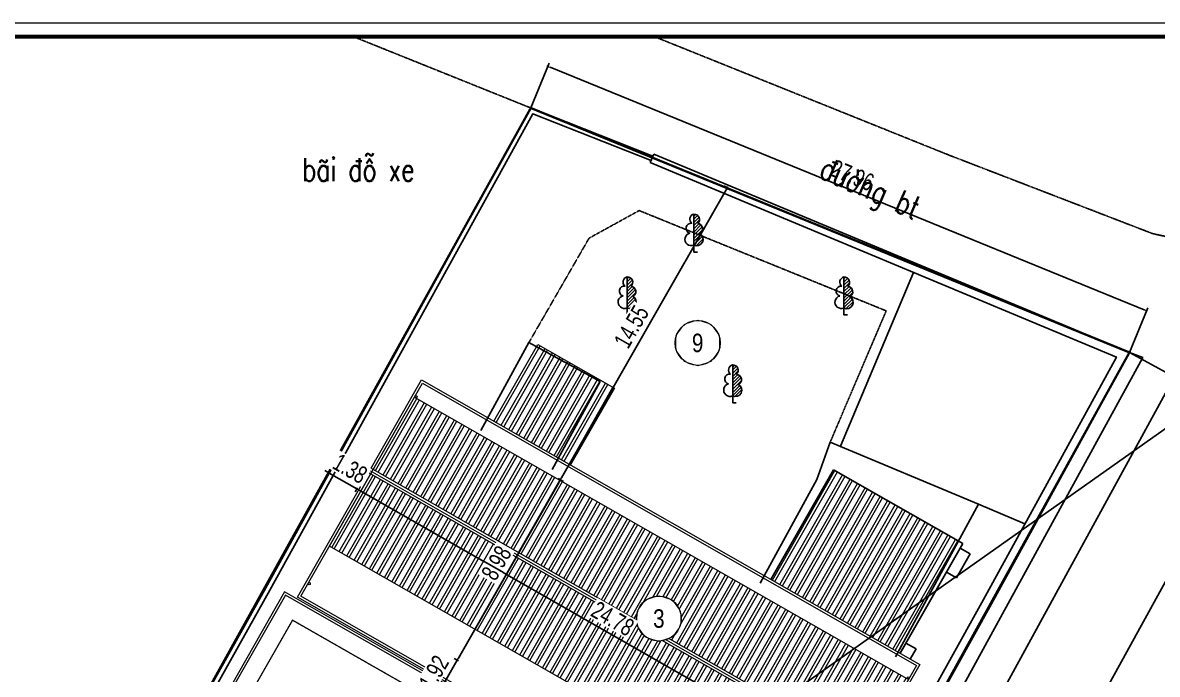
# Model space of a CAD drawing. Header units: millimetres. Extents: x -1055201 to -457681, y -323938 to 182808.
# Drawn here: x -625429 to -576358, y 154634 to 182808 of the extents above; entities that cross this region are included whole.
import ezdxf
from ezdxf.enums import TextEntityAlignment as Align
from ezdxf.xclip import XClip

# ---------------------------------------------------------------- set-up
doc = ezdxf.new("R2010")
doc.units = ezdxf.units.MM
doc.header["$LTSCALE"] = 5
doc.header["$XCLIPFRAME"] = 0
for name, pattern in [('CENTER', [2, 1.25, -0.25, 0.25, -0.25]), ('CENTER2', [28.575, 19.05, -3.175, 3.175, -3.175]), ('DASHED2', [0.375, 0.25, -0.125]), ('HIDDEN', [0.375, 0.25, -0.125])]:
    doc.linetypes.add(name, pattern=pattern)
doc.layers.get('0').update_dxf_attribs({"linetype": 'CENTER2'})
for name, color, linetype in [('BOVIA', 1, 'Continuous'), ('diavat', 9, 'Continuous'), ('KYHIEU', 7, 'Continuous'), ('NHA', 2, 'Continuous'), ('TEXT', 42, 'Continuous'), ('Tuongxay', 11, 'Continuous')]:
    doc.layers.add(name, color=color, linetype=linetype)
for name, color, linetype, lineweight in [('cat1', 30, 'Continuous', 50), ('cat2', 22, 'Continuous', 30), ('Khungten_LCDI', 7, 'Continuous', 25), ('LC Dim', 8, 'Continuous', 18), ('LC Hatch', 252, 'Continuous', 9), ('LC Hatch @ 1', 252, 'Continuous', 9), ('LC ISO', 153, 'Continuous', 13), ('LC Net manh', 9, 'Continuous', 5), ('LC Net thay', 7, 'Continuous', 25), ('LC Text1', 3, 'Continuous', 20), ('manh1', 67, 'Continuous', 13), ('thay1', 63, 'Continuous', 18), ('truc', 76, 'CENTER', 9)]:
    doc.layers.add(name, color=color, linetype=linetype, lineweight=lineweight)
doc.layers.add('KCS_Plotter', color=11, linetype='Continuous', plot=False)
doc.styles.add('General text 2', font='arial.ttf')
doc.styles.add('HOATBIF', font='hoatbif.shx', dxfattribs={"width": 0.75})
doc.styles.add('Khungten', font='VHAVAN.TTF', dxfattribs={"width": 0.9, "height": 5000})
doc.styles.add('simli', font='vnsimli.shx', dxfattribs={"height": 2})
doc.styles.add('Title', font='VHBLACK.TTF')
doc.styles.add('VnArialH', font='VHARIAL.TTF')
doc.linetypes.add('FENCELINE2', pattern='A,0.25,-0.1,[132,ltypeshp.shx,S=0.1,R=0,X=-0.1,Y=0],-0.1,1', length=1.45)
doc.dimstyles.new('Copy of 1-110', dxfattribs={"dimscale": 110, "dimtxt": 2.5, "dimasz": 0.35, "dimexe": 0.5, "dimexo": 0, "dimgap": 0.8, "dimtad": 1, "dimdec": 0, "dimzin": 0, "dimdsep": 46, "dimtxsty": 'HOATBIF', "dimblk1": 'DOT', "dimblk2": 'DOT', "dimsah": 1, "dimcen": -1, "dimdle": 1, "dimclrd": 256, "dimclre": 256, "dimclrt": 4, "dimadec": 3, "dimazin": 2, "dimtfac": 0.333333, "dimtdec": 0, "dimtix": 1, "dimtmove": 2, "dimatfit": 3, "dimldrblk": 'DOT', "dimfxl": 1, "dimtvp": 0.833333, "dimtolj": 1, "dimtzin": 0, "dimarcsym": 0})
pattern_1 = [(90, (0, 0), (-375, 0), []), (90, (125, 125), (-375, 0), [])]

# ---------------------------------------------------------------- blocks, each defined once
blk = doc.blocks.new('C')
at = {"color": 3, "linetype": 'Continuous'}
for p, q in [((0, 1.628), (0.01, 1.638)), ((0, 1.559), (0.071, 1.63)), ((0, 1.42), (0.162, 1.582)), ((0, 1.282), (0.222, 1.504)), ((0, 1.143), (0.244, 1.387)), ((0, 1.004), (0.219, 1.223)), ((0, 0.866), (0.306, 1.172)), ((0, 0.727), (0.363, 1.09)), ((0, 0.589), (0.377, 0.965)), ((0, 0.45), (0.304, 0.754)), ((0, 0.312), (0.365, 0.676)), ((0.096, 0.269), (0.396, 0.569)), ((0.265, 0.784), (0.265, 0.784)), ((0.304, 0.754), (0.304, 0.754)), ((0.338, 0.719), (0.338, 0.719)), ((0.365, 0.676), (0.365, 0.676)), ((0.385, 0.627), (0.385, 0.627)), ((0.392, 0.496), (0.392, 0.496)), ((0.396, 0.569), (0.396, 0.569)), ((0.038, 0.28), (0.038, 0.28)), ((0.096, 0.269), (0.096, 0.269)), ((0.169, 0.273), (0.169, 0.273))]:
    blk.add_line(p, q, dxfattribs=at)
blk.add_lwpolyline([(0, 1.638), (0, 0), (0.158, 0)], dxfattribs=at)
for centre, radius, start, end in [((0.046, 1.419), 0.224, 101.8768, 232.5489), ((0.011, 1.405), 0.233, 312.41, 92.7521), ((-0.123, 1.027), 0.217, 81.1947, 255.8995), ((0.151, 1.004), 0.229, 294.0892, 85.6043), ((-0.115, 0.549), 0.274, 102.8246, 293.3267), ((0.118, 0.547), 0.279, 243.3664, 63.1012)]:
    blk.add_arc(centre, radius, start, end, dxfattribs=at)
blk = doc.blocks.new('Nen ht')
at = {"layer": 'BOVIA', "color": 250, "flags": 128}
for points, elevation in [([(37892, 14124), (38583, 14137), (50244, 35337), (59645, 52500), (59068, 52724)], -192), ([(48244, 8450), (43800, 10662), (43525, 11069), (43430, 11574), (65976, 52541)], -2370)]:
    blk.add_lwpolyline(points, dxfattribs=dict(at, elevation=elevation))
at = {"layer": 'diavat', "color": 250, "linetype": 'DASHED2', "ltscale": 3}
for points, elevation in [([(26595, 71172), (51302, 61241), (60061, 57865), (73560, 54850)], 122), ([(24784, 66667), (33178, 63294)], -2370), ([(46128, 48850), (48547, 54523), (37864, 58858), (35698, 57665), (33093, 53147)], 191)]:
    blk.add_lwpolyline(points, dxfattribs=dict(at, elevation=elevation))
at = {"layer": 'NHA', "color": 250, "flags": 128}
for points, elevation in [([(49722, 56185), (46569, 48665)], 168), ([(33093, 53147), (31017, 49342)], 243), ([(36178, 51464), (33093, 53147)], -2370), ([(36178, 51464), (34102, 47659)], -2370), ([(48948, 39561), (52547, 46159), (46128, 48850), (45542, 47224), (43101, 42750)], 49), ([(52547, 46159), (46128, 48850)], 49), ([(52547, 46159), (54550, 45320)], 49)]:
    blk.add_lwpolyline(points, dxfattribs=dict(at, elevation=elevation))
at = {"layer": 'Tuongxay', "color": 250}
for points, elevation in [([(38453, 61207), (33178, 63294), (21714, 42543), (9412, 20586)], -2370), ([(38379, 61021), (33268, 63043), (21889, 42446), (9588, 20492)], -2370), ([(37410, 14388), (52750, 42041), (58503, 52526), (38338, 60930)], -192), ([(37759, 14194), (53101, 41847), (59068, 52724), (38492, 61299)], -2370), ([(38492, 61299), (38338, 60930)], 1613), ([(52547, 46159), (48948, 39561)], 49)]:
    blk.add_lwpolyline(points, dxfattribs=dict(at, elevation=elevation))
at = {"layer": 'Tuongxay', "color": 250, "xscale": 1000, "yscale": 1000, "zscale": 1300.000000046566}
for p in [(40230, 57065, 285), (37344, 54351, 427), (46721, 54348, 436), (41908, 50546, 399)]:
    blk.add_blockref('C', p, dxfattribs=at)
at = {"layer": 'KYHIEU', "color": 250, "lineweight": 0, "style": 'VnArialH', "width": 0.6}
for tag, p in [('DC-02', (-46804, -9650, -10682)), ('2.478', (-46804, -10928, -10682))]:
    blk.add_attdef(tag, text='', height=756, dxfattribs=at).set_placement(p, align=Align.CENTER)
at = {"layer": 'TEXT', "color": 250, "style": 'simli', "width": 0.75}
blk.add_text('b·i ®ç xe', height=1000, dxfattribs=at).set_placement((25721, 60131, -2370), align=Align.CENTER)
blk.add_text('®\xadêng bt', height=1000, rotation=335.9582, dxfattribs=at).set_placement((47666, 59389, -2370), align=Align.CENTER)
blk = doc.blocks.new('lcdi fix')
at = {"layer": 'Defpoints', "lineweight": 0}
blk.add_lwpolyline([(-1200, -14850), (-1200, 14850), (40800, 14850), (40800, -14850)], close=True, dxfattribs=at)
at = {"layer": 'Khungten_LCDI', "color": 5, "lineweight": 60}
blk.add_lwpolyline([(0, -14650), (0, 14650), (40600, 14650), (40600, -14650)], close=True, dxfattribs=at)
at = {"color": 7, "style": 'Khungten', "width": 0.8}
for tag, p in [('REVISION', (39499, -10746)), ('NGAYHT', (39546, -11609))]:
    blk.add_attdef(tag, text='', height=200, dxfattribs=at).set_placement(p, align=Align.CENTER)
at = {"layer": 'LC Text1', "style": 'Title', "width": 3.882085}
for tag, p, p2 in [('TENBANVE1', (36913, -8886), (40339, -8886)), ('TENBANVE2', (36913, -9562), (40339, -9562))]:
    blk.add_attdef(tag, text='', height=250, dxfattribs=at).set_placement(p, p2, align=Align.FIT)
at = {"layer": 'LC Text1', "style": 'Title', "width": 0.7}
blk.add_attdef('SOBANVE', text='', height=250, dxfattribs=at).set_placement((39562, -13896), align=Align.CENTER)
blk = doc.blocks.new('*U72')
at = {"layer": 'Defpoints'}
blk.add_lwpolyline([(0, 4.25), (-2.5, 3.44), (-4.04, 1.31), (-4.04, -1.31), (-2.5, -3.44), (0, -4.25), (2.5, -3.44), (4.04, -1.31), (4.04, 1.31), (2.5, 3.44)], close=True, dxfattribs=at)
at = {"layer": 'LC Text1', "style": 'General text 2', "width": 0.8, "flags": 8}
blk.add_attdef('SYMBOL', text='', height=3.5, dxfattribs=at).set_placement((0, 0), align=Align.MIDDLE_CENTER)
blk.add_wipeout([(0, 4.25), (-2.5, 3.44), (-4.04, 1.31), (-4.04, -1.31), (-2.5, -3.44), (0, -4.25), (2.5, -3.44), (4.04, -1.31), (4.04, 1.31), (2.5, 3.44)]).dxf.layer = 'LC Net manh'
at = {"layer": 'LC ISO'}
blk.add_circle((0, 0), 4.25, dxfattribs=at)
blk = doc.blocks.new('DOT')
at = {"color": 0, "linetype": 'ByBlock'}
blk.add_line((-0.5, 0), (-1, 0), dxfattribs=at)
at = {"color": 0, "linetype": 'ByBlock', "const_width": 0.5}
blk.add_lwpolyline([(-0.25, 0, 1), (0.25, 0, 1)], format="xyb", close=True, dxfattribs=at)
blk = doc.blocks.new('*D124')
at = {"layer": 'Defpoints', "color": 0, "transparency": 16777216}
for p in [(-603454, 179120, 37), (-576830, 170348), (-577564, 168550, 37)]:
    blk.add_point(p, dxfattribs=at)
at = {"layer": 'LC Dim', "lineweight": -2, "transparency": 16777216}
for p, q in [((-603454, 179120), (-602664, 181056)), ((-602623, 180878), (-576927, 170387)), ((-577564, 168550), (-576773, 170486))]:
    blk.add_line(p, q, dxfattribs=at)
at = {"layer": 'LC Dim', "lineweight": -2, "transparency": 16777216, "xscale": 105, "yscale": 105, "zscale": 105}
for p, rotation in [((-602720, 180918), 157.7918488187646), ((-576830, 170348), 337.7918488187646)]:
    blk.add_blockref('DOT', p, dxfattribs=dict(at, rotation=rotation))
at = {"layer": 'LC Dim', "color": 4, "transparency": 16777216, "insert": (-589543, 176202), "char_height": 750, "attachment_point": 5, "rotation": 337.7918, "style": 'HOATBIF'}
blk.add_mtext('\\A1;27.96', dxfattribs=at)
blk = doc.blocks.new('_Dot')
at = {"color": 0, "linetype": 'ByBlock', "lineweight": -2}
blk.add_line((-0.5, 0), (-1, 0), dxfattribs=at)
at = {"color": 0, "linetype": 'ByBlock', "const_width": 0.5}
blk.add_lwpolyline([(-0.25, 0, 1), (0.25, 0, 1)], format="xyb", close=True, dxfattribs=at)
blk = doc.blocks.new('*D117')
at = {"layer": 'Defpoints', "color": 0, "transparency": 16777216}
for p in [(-577564, 168550), (-575624, 167490), (-598980, 129511, -151)]:
    blk.add_point(p, dxfattribs=at)
at = {"layer": 'LC Dim', "lineweight": -2, "transparency": 16777216}
for p, q in [((-577564, 168550), (-575493, 167418)), ((-596924, 128508), (-575675, 167398)), ((-598980, 129511), (-596843, 128344))]:
    blk.add_line(p, q, dxfattribs=at)
at = {"layer": 'LC Dim', "lineweight": -2, "transparency": 16777216, "xscale": 105, "yscale": 105, "zscale": 105}
for p, rotation in [((-575624, 167490), 61.34759104076267), ((-596975, 128416), 241.3475910407627)]:
    blk.add_blockref('DOT', p, dxfattribs=dict(at, rotation=rotation))
at = {"layer": 'LC Dim', "color": 4, "transparency": 16777216, "insert": (-586839, 148248), "char_height": 750, "attachment_point": 5, "rotation": 61.3476, "style": 'HOATBIF'}
blk.add_mtext('\\A1;44.53', dxfattribs=at)
blk = doc.blocks.new('*D133')
at = {"layer": 'Defpoints', "color": 0, "transparency": 16777216}
blk.add_point((-606580, 155209, 2611), dxfattribs=at)
at = {"layer": 'LC Dim', "lineweight": -2, "transparency": 16777216}
for p, q in [((-607588, 153569), (-606634, 155240)), ((-606580, 155209), (-606764, 155314)), ((-606582, 155331), (-606530, 155422)), ((-607717, 153643), (-607458, 153495)), ((-607640, 153478), (-607692, 153387))]:
    blk.add_line(p, q, dxfattribs=at)
at = {"layer": 'LC Dim', "lineweight": -2, "transparency": 16777216, "xscale": 105, "yscale": 105, "zscale": 105}
for p, rotation in [((-606634, 155240), 240.2592635081893), ((-607588, 153569), 60.25926350818931)]:
    blk.add_blockref('DOT', p, dxfattribs=dict(at, rotation=rotation))
at = {"layer": 'LC Dim', "color": 4, "transparency": 16777216, "insert": (-607645, 154709), "char_height": 750, "attachment_point": 5, "rotation": 60.2593, "style": 'HOATBIF', "bg_fill": 3, "box_fill_scale": 1.1, "bg_fill_color": 256, "bg_fill_true_color": 13158600, "bg_fill_transparency": 0}
blk.add_mtext('\\A1;1.92', dxfattribs=at)
at = {"layer": 'Defpoints', "color": 0, "transparency": 16777216}
for p in [(-606634, 155240), (-607717, 153643)]:
    blk.add_point(p, dxfattribs=at)
blk = doc.blocks.new('*D134')
at = {"layer": 'Defpoints', "color": 0, "transparency": 16777216}
for p in [(-602277, 163096, 2611), (-602177, 163040), (-606580, 155209, 2611)]:
    blk.add_point(p, dxfattribs=at)
at = {"layer": 'LC Dim', "lineweight": -2, "transparency": 16777216}
for p, q in [((-606582, 155331), (-602229, 162948)), ((-602277, 163096), (-602047, 162965)), ((-606580, 155209), (-606764, 155314))]:
    blk.add_line(p, q, dxfattribs=at)
at = {"layer": 'LC Dim', "lineweight": -2, "transparency": 16777216, "xscale": 105, "yscale": 105, "zscale": 105}
for p, rotation in [((-602177, 163040), 60.25926350818931), ((-606634, 155240), 240.2592635081893)]:
    blk.add_blockref('DOT', p, dxfattribs=dict(at, rotation=rotation))
at = {"layer": 'LC Dim', "color": 4, "transparency": 16777216, "insert": (-604940, 159445), "char_height": 750, "attachment_point": 5, "rotation": 60.2593, "style": 'HOATBIF', "bg_fill": 3, "box_fill_scale": 1.1, "bg_fill_color": 256, "bg_fill_true_color": 13158600, "bg_fill_transparency": 0}
blk.add_mtext('\\A1;8.98', dxfattribs=at)
blk = doc.blocks.new('*D135')
at = {"layer": 'Defpoints', "color": 0, "transparency": 16777216}
for p in [(-594957, 175677), (-594798, 175586, 2366), (-602277, 163096, 2611)]:
    blk.add_point(p, dxfattribs=at)
at = {"layer": 'LC Dim', "lineweight": -2, "transparency": 16777216}
for p, q in [((-594798, 175586), (-595087, 175751)), ((-602125, 163131), (-595009, 175586)), ((-602277, 163096), (-602047, 162965))]:
    blk.add_line(p, q, dxfattribs=at)
at = {"layer": 'LC Dim', "lineweight": -2, "transparency": 16777216, "xscale": 105, "yscale": 105, "zscale": 105}
for p, rotation in [((-594957, 175677), 60.25926350818931), ((-602177, 163040), 240.2592635081893)]:
    blk.add_blockref('DOT', p, dxfattribs=dict(at, rotation=rotation))
at = {"layer": 'LC Dim', "color": 4, "transparency": 16777216, "insert": (-599101, 169663), "char_height": 750, "attachment_point": 5, "rotation": 60.2593, "style": 'HOATBIF', "bg_fill": 3, "box_fill_scale": 1.1, "bg_fill_color": 256, "bg_fill_true_color": 13158600, "bg_fill_transparency": 0}
blk.add_mtext('\\A1;14.55', dxfattribs=at)
blk = doc.blocks.new('*D138')
at = {"layer": 'LC Dim', "lineweight": -2, "transparency": 16777216}
for p, q in [((-612266, 163387), (-612357, 163440)), ((-612160, 163361), (-612249, 163205)), ((-612175, 163335), (-610974, 162649)), ((-610946, 162699), (-611048, 162519)), ((-610883, 162597), (-610792, 162545))]:
    blk.add_line(p, q, dxfattribs=at)
at = {"layer": 'LC Dim', "lineweight": -2, "transparency": 16777216, "xscale": 105, "yscale": 105, "zscale": 105}
for p, rotation in [((-612175, 163335), 330.2592635081893), ((-610974, 162649), 150.2592635081893)]:
    blk.add_blockref('DOT', p, dxfattribs=dict(at, rotation=rotation))
at = {"layer": 'LC Dim', "color": 4, "transparency": 16777216, "insert": (-611269, 163526), "char_height": 750, "attachment_point": 5, "rotation": 330.2593, "style": 'HOATBIF', "bg_fill": 3, "box_fill_scale": 1.1, "bg_fill_color": 256, "bg_fill_true_color": 13158600, "bg_fill_transparency": 0}
blk.add_mtext('\\A1;1.38', dxfattribs=at)
at = {"layer": 'Defpoints', "color": 0, "transparency": 16777216}
for p in [(-612160, 163361), (-610974, 162649), (-610946, 162699, 2611)]:
    blk.add_point(p, dxfattribs=at)
blk = doc.blocks.new('*D139')
at = {"layer": 'Defpoints', "color": 0, "transparency": 16777216}
for p in [(-610946, 162699, 2611), (-589160, 150886), (-589461, 150358)]:
    blk.add_point(p, dxfattribs=at)
at = {"layer": 'LC Dim', "lineweight": -2, "transparency": 16777216}
for p, q in [((-610946, 162699), (-611048, 162519)), ((-610883, 162597), (-589552, 150410)), ((-589160, 150886), (-589536, 150228))]:
    blk.add_line(p, q, dxfattribs=at)
at = {"layer": 'LC Dim', "lineweight": -2, "transparency": 16777216, "xscale": 105, "yscale": 105, "zscale": 105}
for p, rotation in [((-610974, 162649), 150.2592635081893), ((-589461, 150358), 330.2592635081893)]:
    blk.add_blockref('DOT', p, dxfattribs=dict(at, rotation=rotation))
at = {"layer": 'LC Dim', "color": 4, "transparency": 16777216, "insert": (-599913, 157038), "char_height": 750, "attachment_point": 5, "rotation": 330.2593, "style": 'HOATBIF', "bg_fill": 3, "box_fill_scale": 1.1, "bg_fill_color": 256, "bg_fill_true_color": 13158600, "bg_fill_transparency": 0}
blk.add_mtext('\\A1;24.78', dxfattribs=at)
blk = doc.blocks.new('13')
at = {"layer": 'LC Hatch'}
h = blk.add_hatch(dxfattribs=at)
h.set_pattern_fill('ANSI36', color=256, scale=500)
h.set_pattern_definition([(45, (-277423.23, 10492.844), (33.14563, 121.533978), [156.25, -31.25, 0, -31.25])])
h.paths.add_polyline_path([(14, -10998), (-214, -11001), (-338, -6900), (-106, -6900)])
at = {"layer": 'LC Hatch @ 1'}
h = blk.add_hatch(dxfattribs=at)
h.set_pattern_fill('ANSI32', color=256, scale=1000, angle=45)
h.set_pattern_definition([(90, (-176362.17, 131386.22), (-375, 0), []), (90, (-176237.17, 131511.22), (-375, 0), [])])
h.paths.add_polyline_path([(1010, -790), (1010, -4200), (16790, -4200), (16790, -790)])
h.paths.add_polyline_path([(16790, -7910), (16790, -4500), (1010, -4500), (1010, -7910)])
at = {"layer": 'cat2', "linetype": 'HIDDEN', "elevation": 0}
blk.add_lwpolyline([(14, -10998), (-214, -11001), (-338, -6900), (-106, -6900)], close=True, dxfattribs=at)
at = {"layer": 'manh1'}
for p, q in [((10600, -110), (10600, -790)), ((790, -4350), (110, -4350))]:
    blk.add_line(p, q, dxfattribs=at)
at = {"layer": 'thay1'}
for p, q in [((21200, 0), (0, 0)), ((21200, -11000), (21200, 0)), ((790, -790), (17010, -790)), ((790, -7910), (790, -790)), ((1010, -7910), (1010, -790)), ((16790, -7910), (16790, -790)), ((17010, -7910), (17010, -790)), ((790, -4350), (17010, -4350)), ((1010, -4200), (16790, -4200)), ((1010, -4500), (16790, -4500)), ((17010, -7910), (790, -7910))]:
    blk.add_line(p, q, dxfattribs=at)
at = {"layer": 'thay1', "elevation": 0}
blk.add_lwpolyline([(0, 0), (0, -6900), (-220, -6900), (-100, -10999), (21200, -11000)], dxfattribs=at)
blk.add_lwpolyline([(110, -110), (110, -7010), (-106, -7010), (7, -10889), (21090, -10890), (21090, -110)], close=True, dxfattribs=at)
at = {"layer": 'thay1'}
for points in [[(20300, -10100), (20300, -900), (900, -900), (900, -10100)], [(19490, -7610), (20290, -7610), (20290, -6810), (19490, -6810)], [(19590, -7510), (20190, -7510), (20190, -6910), (19590, -6910)]]:
    blk.add_lwpolyline(points, close=True, dxfattribs=at)
at = {"layer": 'truc'}
for p, q in [((900, -10100), (900, -900)), ((20300, -900), (900, -900)), ((6800, -10100), (6800, -900)), ((14400, -10100), (14400, -900)), ((20300, -10100), (20300, -900)), ((900, -7800), (20300, -7800)), ((900, -10100), (20300, -10100))]:
    blk.add_line(p, q, dxfattribs=at)
blk = doc.blocks.new('mb mai')
at = {"layer": 'LC Hatch', "ltscale": 2}
h = blk.add_hatch(dxfattribs=at)
h.set_pattern_fill('ANSI32', color=256, scale=1000, angle=45)
h.set_pattern_definition(pattern_1)
h.paths.add_polyline_path([(17400, 0), (23840, 0), (23840, 5460), (17400, 5460)])
h = blk.add_hatch(dxfattribs=at)
h.set_pattern_fill('ANSI32', color=256, scale=1000, angle=45)
h.set_pattern_definition(pattern_1)
h.paths.add_polyline_path([(7420, 0), (7420, 3820), (3600, 3820), (3600, 0)])
h = blk.add_hatch(dxfattribs=at)
h.set_pattern_fill('ANSI32', color=256, scale=1000, angle=45)
h.set_pattern_definition(pattern_1)
h.paths.add_polyline_path([(24710, -800), (20544, -800), (20544, -4400), (24710, -4400)])
h.paths.add_polyline_path([(20544, -800), (110, -800), (110, -4400), (20544, -4400)])
h.paths.add_polyline_path([(20544, -4620), (110, -4620), (110, -8220), (20544, -8220)])
h.paths.add_polyline_path([(24710, -4620), (20544, -4620), (20544, -8220), (24710, -8220)])
for p, q in [((0, -4400), (24820, -4400)), ((0, -4620), (24820, -4620))]:
    blk.add_line(p, q, dxfattribs=at)
for centre in [(155, -755), (24665, -755), (155, -10065), (24665, -10065)]:
    blk.add_circle(centre, 45, dxfattribs=at)
at = {"layer": 'LC Net thay', "ltscale": 2}
for p, q in [((17400, 0), (17400, 5460)), ((17400, 5460), (23840, 5460)), ((23840, 5460), (23840, 0)), ((23840, 5235), (24340, 5235)), ((24340, 5235), (24340, 4035)), ((23840, 4035), (24340, 4035)), ((23840, 500), (24340, 500)), ((24340, 500), (24340, 0)), ((23840, 0), (23840, 410))]:
    blk.add_line(p, q, dxfattribs=at)
at = {"layer": 'thay1', "ltscale": 2}
blk.add_line((0, -4510), (24820, -4510), dxfattribs=at)
blk.add_lwpolyline([(3600, 0), (3600, 3820), (7420, 3820), (7420, 0)], dxfattribs=at)
for points in [[(0, 0), (24820, 0), (24820, -10820), (0, -10820)], [(110, -110), (24710, -110), (24710, -10710), (110, -10710)], [(110, -800), (24710, -800), (24710, -8220), (110, -8220)]]:
    blk.add_lwpolyline(points, close=True, dxfattribs=at)

msp = doc.modelspace()

# ---------------------------------------------------------------- linework, layer by layer
at = {"layer": 'cat1', "color": 202, "linetype": 'FENCELINE2', "ltscale": 200, "const_width": 100, "elevation": 37.298}
msp.add_lwpolyline([(-632270.559, 105539.065), (-641878.297, 110099.837), (-639869.111, 113724.365), (-636544.542, 119551.808), (-622223.692, 145296.604), (-603454.113, 179119.967), (-577563.67, 168549.976), (-598871.242, 130021.952), (-599154.144, 129504.201)], dxfattribs=at)

# ---------------------------------------------------------------- block references
at = {"layer": 'LC Hatch', "rotation": 330.2592635081864}
msp.add_blockref('mb mai', (-608176.15, 167368.588, 281.744), dxfattribs=at)
at = {"layer": 'LC Net thay', "xscale": 3.000000000001631, "yscale": 3.000000000001631, "zscale": 3.000000000001631}
msp.add_blockref('lcdi fix', (-673600.628, 138257.828, -2329), dxfattribs=at)
at = {"layer": 'NHA'}
ref = msp.add_blockref('Nen ht', (-636631.619, 115826.356, 41.497), dxfattribs=at)
XClip(ref).set_block_clipping_path([(-36969.0091810265, -21518.5280143177), (72831.0680443905, 66381.4719856854)])
at = {"layer": 'truc', "rotation": 60.25926350819311}
msp.add_blockref('13', (-624618.355, 139792.532, -2329), dxfattribs=at)

# ---------------------------------------------------------------- next in the draw order: block references
at = {"layer": 'LC Net manh'}
ref = msp.add_blockref('*U72', (-596236.996, 168962.734), dxfattribs=dict(at, xscale=228.7058764209121, yscale=228.7058764209121, zscale=228.7058764209121))
ref.add_attrib('SYMBOL', '9', dxfattribs={"layer": 'LC Text1', "height": 800.471, "style": 'General text 2', "width": 0.8}).set_placement((-596236.996, 168962.734), align=Align.MIDDLE_CENTER)
ref = msp.add_blockref('*U72', (-597915.971, 157044.91, 281.744), dxfattribs=dict(at, xscale=228.7058764209121, yscale=228.7058764209121, zscale=228.7058764209121))
ref.add_attrib('SYMBOL', '3', dxfattribs={"layer": 'LC Text1', "height": 800.471, "style": 'General text 2', "width": 0.8}).set_placement((-597915.971, 157044.91, 281.744), align=Align.MIDDLE_CENTER)

# ---------------------------------------------------------------- next in the draw order: dimensions: what is measured, and where the dimension line sits
at = {"layer": 'LC Dim'}
for base, p1, p2, angle, picture, middle in [((-610973.985, 162649.27, -2329), (-612160.013, 163361.409, -2329), (-610945.622, 162698.915, 281.744), 330.2592635, '*D138', (-611269.347, 163526.318, -2329)), ((-606633.757, 155239.533, -2329), (-607717.022, 153642.517, -2329), (-606579.555, 155208.566, 281.744), 60.2592635, '*D133', (-607644.983, 154709.319, -2329))]:
    dim = msp.add_linear_dim(base=base, p1=p1, p2=p2, angle=angle, dimstyle='Copy of 1-110', override={"dimscale": 300, "dimdec": 2, "dimlfac": 0.001, "dimtfill": 1}, dxfattribs=at)
    dim.commit()
    dim.dimension.update_dxf_attribs({"geometry": picture, "text_midpoint": middle})

# ---------------------------------------------------------------- next in the draw order: dimensions: what is measured, and where the dimension line sits
dim = msp.add_aligned_dim(p1=(-603454.113, 179119.967, 37.298), p2=(-577563.67, 168549.976, 37.298), distance=1941.652, dimstyle='Copy of 1-110', override={"dimscale": 300, "dimdec": 2, "dimlfac": 0.001}, dxfattribs=at)
dim.commit()
dim.dimension.update_dxf_attribs({"geometry": '*D124', "text_midpoint": (-589542.548, 176201.962)})
for base, p1, p2, angle, override, picture, middle in [((-575624.35, 167490.321), (-598979.774, 129511.346, -150.838), (-577563.67, 168549.976), 241.347591, {"dimscale": 300, "dimdec": 2, "dimlfac": 0.001}, '*D117', (-586839.284, 148247.97)), ((-602177.375, 163039.512, -2329), (-606579.555, 155208.566, 281.744), (-602276.577, 163096.189, 281.744), 60.2592635, {"dimscale": 300, "dimdec": 2, "dimlfac": 0.001, "dimtfill": 1}, '*D134', (-604939.558, 159444.609, -2329))]:
    dim = msp.add_linear_dim(base=base, p1=p1, p2=p2, angle=angle, dimstyle='Copy of 1-110', override=override, dxfattribs=at)
    dim.commit()
    dim.dimension.update_dxf_attribs({"geometry": picture, "text_midpoint": middle})

# ---------------------------------------------------------------- next in the draw order: dimensions: what is measured, and where the dimension line sits
for base, p1, p2, angle, picture, middle in [((-594957.16, 175677.011, -2329), (-602276.577, 163096.189, 281.744), (-594797.739, 175585.929, 37.298), 60.2592635, '*D135', (-599101.259, 169663.348, -2329)), ((-589461.313, 150358.379, -2329), (-610945.622, 162698.915, 281.744), (-589159.809, 150886.099, -2329), 330.2592635, '*D139', (-599912.562, 157037.816, -2329))]:
    dim = msp.add_linear_dim(base=base, p1=p1, p2=p2, angle=angle, dimstyle='Copy of 1-110', override={"dimscale": 300, "dimdec": 2, "dimlfac": 0.001, "dimtfill": 1}, dxfattribs=at)
    dim.commit()
    dim.dimension.update_dxf_attribs({"geometry": picture, "text_midpoint": middle})

# ---------------------------------------------------------------- next in the draw order: linework, layer by layer
at = {"layer": 'KCS_Plotter'}
msp.add_line((-677200.628, 93707.828), (-551200.631, 182807.828), dxfattribs=at)

doc.saveas('drawing.dxf')
